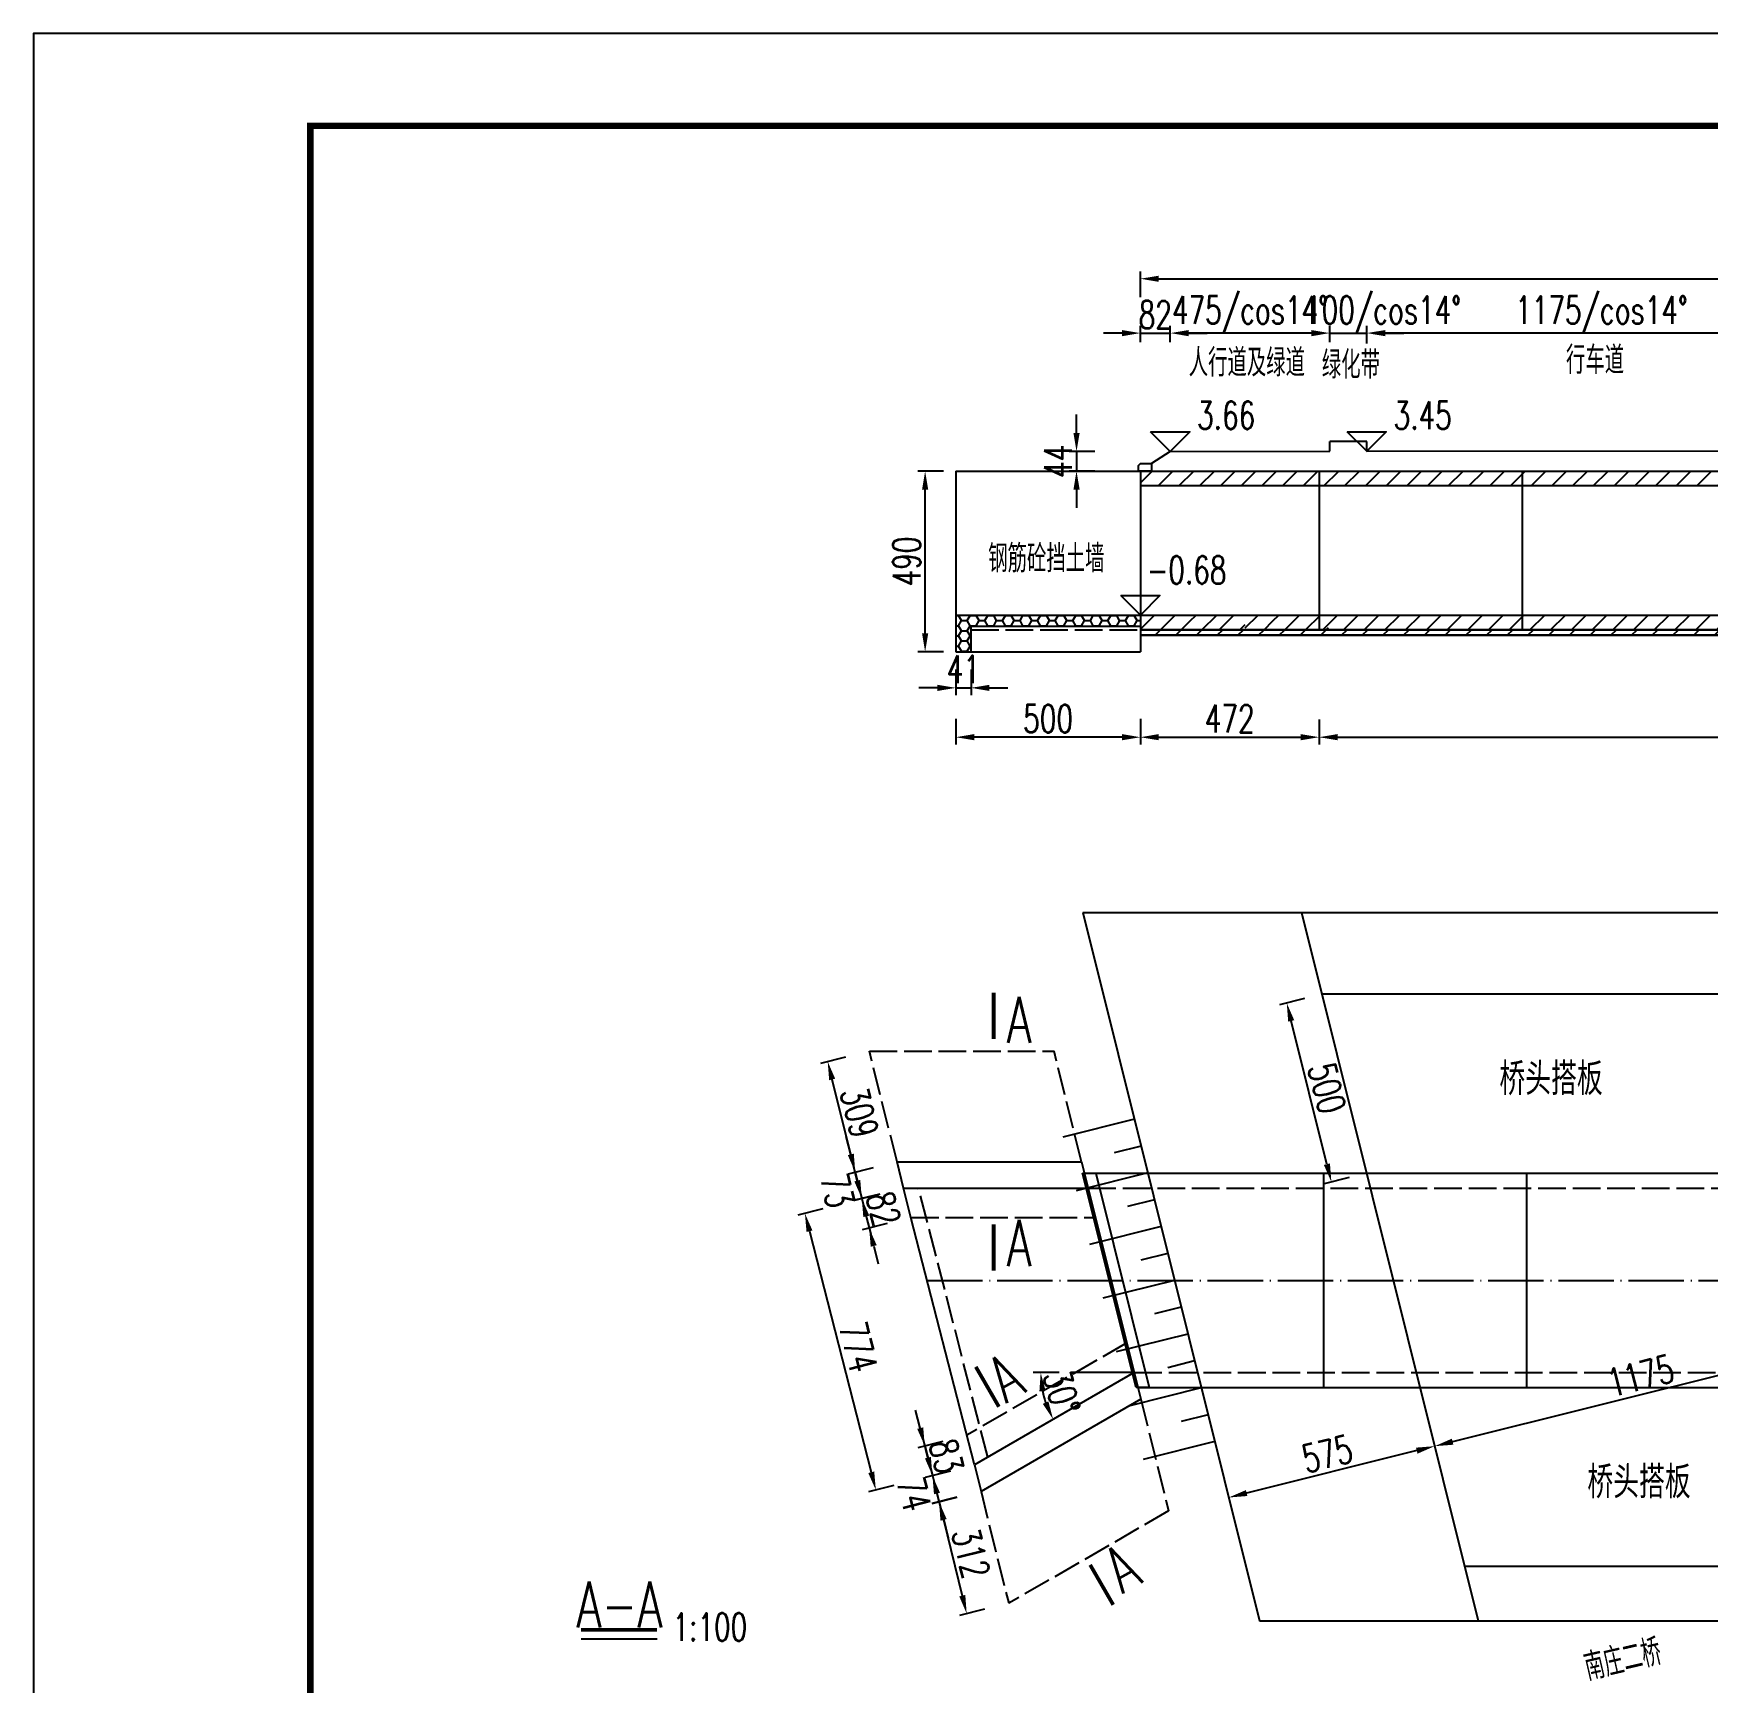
# Model space of a CAD drawing. Header units: millimetres. Extents: x -475 to 1205, y -1212 to 867.
# Drawn here: x -55.2 to 126.2, y 688.2 to 866.9 of the extents above; entities that cross this region are included whole.
import ezdxf
from ezdxf.enums import TextEntityAlignment as Align

# ---------------------------------------------------------------- set-up
doc = ezdxf.new("R2010")
doc.units = ezdxf.units.MM
doc.header["$LTSCALE"] = 0.25
doc.header["$PDMODE"] = 32
doc.header["$PDSIZE"] = 0.5
doc.linetypes.add('ACAD_ISO02W100', pattern=[15, 12, -3])
doc.linetypes.add('ACAD_ISO04W100', pattern=[30, 24, -3, 0, -3])
for name, color, linetype in [('中心线', 7, 'ACAD_ISO04W100'), ('图框', 7, 'Continuous'), ('垫层', 6, 'Continuous'), ('填充', 8, 'Continuous'), ('帽石', 2, 'Continuous'), ('文字', 7, 'Continuous'), ('标注', 4, 'Continuous'), ('次轮廓线', 7, 'Continuous'), ('箱体', 1, 'Continuous'), ('虚线', 2, 'ACAD_ISO02W100')]:
    doc.layers.add(name, color=color, linetype=linetype)
doc.styles.get("Standard").update_dxf_attribs({"font": 'simplex1.shx', "width": 0.7, "bigfont": 'hztxt.shx'})
doc.styles.add('text', font='romans__.shx', dxfattribs={"width": 0.8, "bigfont": 'hztxt.shx'})
doc.dimstyles.new('STANDARD-100', dxfattribs={"dimscale": 0, "dimtxt": 3, "dimasz": 2, "dimexe": 0.8, "dimexo": 1, "dimgap": 0.5, "dimtad": 1, "dimdec": 0, "dimlfac": 10, "dimzin": 9, "dimdsep": 46, "dimtxsty": 'Standard', "dimcen": 0.5, "dimclrd": 256, "dimclre": 256, "dimclrt": 7, "dimadec": 0, "dimazin": 2, "dimtfac": 1, "dimtdec": 0, "dimtix": 1, "dimtmove": 2, "dimatfit": 3, "dimfxl": 0, "dimtolj": 1, "dimtzin": 0, "dimlwd": -1, "dimlwe": -1, "dimarcsym": 0})
doc.dimstyles.new('STANDARD-250', dxfattribs={"dimscale": 0, "dimtxt": 3, "dimasz": 2, "dimexe": 0.8, "dimexo": 1, "dimgap": 0.5, "dimtad": 1, "dimdec": 0, "dimlfac": 25, "dimzin": 9, "dimdsep": 46, "dimtxsty": 'Standard', "dimcen": 0.5, "dimclrd": 256, "dimclre": 256, "dimclrt": 7, "dimadec": 0, "dimazin": 2, "dimtfac": 1, "dimtdec": 0, "dimtix": 1, "dimtmove": 2, "dimatfit": 3, "dimfxl": 0, "dimtolj": 1, "dimtzin": 0, "dimlwd": -1, "dimlwe": -1, "dimarcsym": 0})
pattern_1 = [(45, (160.7627, 822.0226), (-1.122532, 1.122532), [])]
pattern_2 = [(45, (45.1124, 37.728), (-1.122532, 1.122532), [])]
pattern_3 = [(45, (45.1124, 39.728), (-1.122532, 1.122532), [])]

# ---------------------------------------------------------------- blocks, each defined once
blk = doc.blocks.new('*D4')
at = {"layer": 'Defpoints', "color": 0}
for p in [(68.01, 834.45), (64.77, 832.45), (68.01, 832.45)]:
    blk.add_point(p, dxfattribs=at)
at = {"layer": '标注'}
for p, q in [((62.77, 834.45), (60.77, 834.45)), ((64.77, 833.45), (64.77, 835.25)), ((64.77, 834.45), (68.01, 834.45)), ((68.01, 833.45), (68.01, 835.25)), ((70.01, 834.45), (72.01, 834.45))]:
    blk.add_line(p, q, dxfattribs=at)
for points in [[(62.77, 834.78), (62.77, 834.11), (64.77, 834.45)], [(70.01, 834.78), (70.01, 834.11), (68.01, 834.45)]]:
    blk.add_solid(points, dxfattribs=at)
at = {"layer": '标注', "color": 7, "insert": (66.39, 836.45), "char_height": 3, "attachment_point": 5}
blk.add_mtext('\\A1;82', dxfattribs=at)
blk = doc.blocks.new('*D6')
at = {"layer": 'Defpoints', "color": 0}
for p in [(256.4, 840.34), (64.77, 824.41), (256.4, 822.81)]:
    blk.add_point(p, dxfattribs=at)
at = {"layer": '标注'}
for p, q in [((64.77, 838.34), (64.77, 841.14)), ((66.77, 840.34), (254.4, 840.34)), ((256.4, 838.34), (256.4, 841.14))]:
    blk.add_line(p, q, dxfattribs=at)
for points in [[(66.77, 840.67), (66.77, 840), (64.77, 840.34)], [(254.4, 840.67), (254.4, 840), (256.4, 840.34)]]:
    blk.add_solid(points, dxfattribs=at)
at = {"layer": '标注', "color": 7, "insert": (160.58, 842.34), "char_height": 3, "attachment_point": 5}
blk.add_mtext('\\A1;4794', dxfattribs=at)
blk = doc.blocks.new('*D8')
at = {"layer": 'Defpoints', "color": 0}
for p in [(68.01, 821.62), (57.85, 819.5), (68.01, 819.5)]:
    blk.add_point(p, dxfattribs=at)
at = {"layer": '标注'}
for p, q in [((57.85, 823.62), (57.85, 825.62)), ((59.85, 821.62), (57.05, 821.62)), ((57.85, 821.62), (57.85, 819.5)), ((59.85, 819.5), (57.05, 819.5)), ((57.85, 817.5), (57.85, 815.5))]:
    blk.add_line(p, q, dxfattribs=at)
for points in [[(57.52, 823.62), (58.19, 823.62), (57.85, 821.62)], [(57.52, 817.5), (58.19, 817.5), (57.85, 819.5)]]:
    blk.add_solid(points, dxfattribs=at)
at = {"layer": '标注', "color": 7, "insert": (55.85, 820.56), "char_height": 3, "attachment_point": 5, "rotation": 90}
blk.add_mtext('\\A1;44', dxfattribs=at)
blk = doc.blocks.new('*D12')
at = {"layer": 'Defpoints', "color": 0}
for p in [(64.77, 799.9), (84.14, 793.57), (84.14, 790.66)]:
    blk.add_point(p, dxfattribs=at)
at = {"layer": '标注'}
for p, q in [((64.77, 792.66), (64.77, 789.86)), ((84.14, 792.57), (84.14, 789.86)), ((66.77, 790.66), (82.14, 790.66))]:
    blk.add_line(p, q, dxfattribs=at)
for points in [[(66.77, 791), (66.77, 790.33), (64.77, 790.66)], [(82.14, 791), (82.14, 790.33), (84.14, 790.66)]]:
    blk.add_solid(points, dxfattribs=at)
at = {"layer": '标注', "color": 7, "insert": (74.45, 792.66), "char_height": 3, "attachment_point": 5}
blk.add_mtext('\\A1;472', dxfattribs=at)
blk = doc.blocks.new('*D13')
at = {"layer": 'Defpoints', "color": 0}
for p in [(84.14, 793.57), (238.14, 792.66), (238.14, 790.66)]:
    blk.add_point(p, dxfattribs=at)
at = {"layer": '标注'}
for p, q in [((84.14, 792.57), (84.14, 789.86)), ((238.14, 791.66), (238.14, 789.86)), ((86.14, 790.66), (236.14, 790.66))]:
    blk.add_line(p, q, dxfattribs=at)
for points in [[(86.14, 791), (86.14, 790.33), (84.14, 790.66)], [(236.14, 791), (236.14, 790.33), (238.14, 790.66)]]:
    blk.add_solid(points, dxfattribs=at)
at = {"layer": '标注', "color": 7, "insert": (161.14, 792.66), "char_height": 3, "attachment_point": 5}
blk.add_mtext('\\A1;7x550', dxfattribs=at)
blk = doc.blocks.new('*D14')
at = {"layer": 'Defpoints', "color": 0}
for p in [(44.77, 795.8), (64.77, 795.8), (44.77, 790.66)]:
    blk.add_point(p, dxfattribs=at)
at = {"layer": '标注'}
for p, q in [((44.77, 792.66), (44.77, 789.86)), ((64.77, 792.66), (64.77, 789.86)), ((62.77, 790.66), (46.77, 790.66))]:
    blk.add_line(p, q, dxfattribs=at)
for points in [[(46.77, 791), (46.77, 790.33), (44.77, 790.66)], [(62.77, 791), (62.77, 790.33), (64.77, 790.66)]]:
    blk.add_solid(points, dxfattribs=at)
at = {"layer": '标注', "color": 7, "insert": (54.77, 792.66), "char_height": 3, "attachment_point": 5}
blk.add_mtext('\\A1;500', dxfattribs=at)
blk = doc.blocks.new('*D16')
at = {"layer": 'Defpoints', "color": 0}
for p in [(41.45, 819.5), (44.77, 819.5), (44.77, 799.9)]:
    blk.add_point(p, dxfattribs=at)
at = {"layer": '标注'}
for p, q in [((43.45, 819.5), (40.65, 819.5)), ((41.45, 801.9), (41.45, 817.5)), ((43.45, 799.9), (40.65, 799.9))]:
    blk.add_line(p, q, dxfattribs=at)
for points in [[(41.12, 817.5), (41.78, 817.5), (41.45, 819.5)], [(41.12, 801.9), (41.78, 801.9), (41.45, 799.9)]]:
    blk.add_solid(points, dxfattribs=at)
at = {"layer": '标注', "color": 7, "insert": (39.45, 809.7), "char_height": 3, "attachment_point": 5, "rotation": 90}
blk.add_mtext('\\A1;490', dxfattribs=at)
blk = doc.blocks.new('*D17')
at = {"ltscale": 2}
blk.add_arc((161.23, 731.81), 6.53, 17.6111, 86.3889, dxfattribs=at)
for points in [[(161.67, 737.99), (161.61, 738.66), (159.65, 738.14)], [(167.78, 733.83), (167.13, 733.73), (167.76, 731.81)]]:
    blk.add_solid(points, dxfattribs=at)
at = {"layer": 'Defpoints', "color": 0, "ltscale": 2}
for p in [(156.34, 751.41), (166.6, 735.52), (41.66, 731.81), (280.6, 731.81), (166.12, 712.21)]:
    blk.add_point(p, dxfattribs=at)
at = {"color": 7, "ltscale": 2, "insert": (166.48, 738.53), "char_height": 3, "attachment_point": 5, "rotation": 322}
blk.add_mtext('\\A1;104°', dxfattribs=at)
blk = doc.blocks.new('*D18')
at = {"layer": 'Defpoints', "color": 0}
for p in [(35.41, 756.65), (30.89, 755.52), (38.4, 744.65)]:
    blk.add_point(p, dxfattribs=at)
at = {"layer": '标注'}
for p, q in [((32.83, 756), (30.11, 755.32)), ((33.4, 745.46), (31.37, 753.58)), ((35.82, 744), (33.1, 743.32))]:
    blk.add_line(p, q, dxfattribs=at)
for points in [[(31.7, 753.66), (31.05, 753.5), (30.89, 755.52)], [(33.72, 745.54), (33.07, 745.38), (33.88, 743.52)]]:
    blk.add_solid(points, dxfattribs=at)
at = {"layer": '标注', "color": 7, "insert": (34.33, 750), "char_height": 3, "attachment_point": 5, "rotation": 284}
blk.add_mtext('\\A1;309', dxfattribs=at)
blk = doc.blocks.new('*D19')
at = {"layer": 'Defpoints', "color": 0}
for p in [(38.4, 744.65), (34.59, 740.68), (39.11, 741.81)]:
    blk.add_point(p, dxfattribs=at)
at = {"layer": '标注'}
for p, q in [((33.4, 745.46), (32.91, 747.4)), ((35.82, 744), (33.1, 743.32)), ((33.88, 743.52), (34.59, 740.68)), ((36.53, 741.16), (33.81, 740.48)), ((35.07, 738.74), (35.56, 736.8))]:
    blk.add_line(p, q, dxfattribs=at)
for points in [[(33.72, 745.54), (33.07, 745.38), (33.88, 743.52)], [(35.4, 738.82), (34.75, 738.66), (34.59, 740.68)]]:
    blk.add_solid(points, dxfattribs=at)
at = {"layer": '标注', "color": 7, "insert": (31.94, 741.53), "char_height": 3, "attachment_point": 5, "rotation": 284}
blk.add_mtext('\\A1;73', dxfattribs=at)
blk = doc.blocks.new('*D20')
at = {"layer": 'Defpoints', "color": 0}
for p in [(45.97, 715.03), (46.79, 711.81), (42.24, 710.65)]:
    blk.add_point(p, dxfattribs=at)
at = {"layer": '标注'}
for p, q in [((40.91, 715.8), (40.42, 717.74)), ((43.35, 714.36), (40.64, 713.66)), ((41.41, 713.86), (42.24, 710.65)), ((44.17, 711.14), (41.46, 710.45)), ((42.73, 708.71), (43.23, 706.77))]:
    blk.add_line(p, q, dxfattribs=at)
for points in [[(41.24, 715.88), (40.59, 715.72), (41.41, 713.86)], [(43.06, 708.79), (42.41, 708.63), (42.24, 710.65)]]:
    blk.add_solid(points, dxfattribs=at)
at = {"layer": '标注', "color": 7, "insert": (43.76, 712.75), "char_height": 3, "attachment_point": 5, "rotation": 284.3983}
blk.add_mtext('\\A1;83', dxfattribs=at)
blk = doc.blocks.new('*D21')
at = {"layer": 'Defpoints', "color": 0}
for p in [(46.78, 711.81), (42.97, 707.79), (47.5, 708.95)]:
    blk.add_point(p, dxfattribs=at)
at = {"layer": '标注'}
for p, q in [((41.75, 712.59), (41.26, 714.53)), ((44.18, 711.15), (41.47, 710.46)), ((42.24, 710.65), (42.97, 707.79)), ((44.9, 708.29), (42.19, 707.6)), ((43.46, 705.86), (43.95, 703.92))]:
    blk.add_line(p, q, dxfattribs=at)
for points in [[(42.07, 712.68), (41.43, 712.51), (42.24, 710.65)], [(43.78, 705.94), (43.13, 705.77), (42.97, 707.79)]]:
    blk.add_solid(points, dxfattribs=at)
at = {"layer": '标注', "color": 7, "insert": (40.24, 708.64), "char_height": 3, "attachment_point": 5, "rotation": 284.2316}
blk.add_mtext('\\A1;74', dxfattribs=at)
blk = doc.blocks.new('*D22')
at = {"layer": 'Defpoints', "color": 0}
for p in [(47.5, 708.95), (50.5, 696.82), (45.95, 695.7)]:
    blk.add_point(p, dxfattribs=at)
at = {"layer": '标注'}
for p, q in [((44.9, 708.3), (42.18, 707.63)), ((43.43, 705.88), (45.47, 697.64)), ((47.89, 696.18), (45.18, 695.5))]:
    blk.add_line(p, q, dxfattribs=at)
for points in [[(43.76, 705.96), (43.11, 705.8), (42.95, 707.82)], [(45.8, 697.72), (45.15, 697.56), (45.95, 695.7)]]:
    blk.add_solid(points, dxfattribs=at)
at = {"layer": '标注', "color": 7, "insert": (46.4, 702.24), "char_height": 3, "attachment_point": 5, "rotation": 283.8955}
blk.add_mtext('\\A1;312', dxfattribs=at)
blk = doc.blocks.new('*D23')
at = {"layer": 'Defpoints', "color": 0}
for p in [(39.11, 741.81), (39.92, 738.61), (35.39, 737.47)]:
    blk.add_point(p, dxfattribs=at)
at = {"layer": '标注'}
for p, q in [((34.1, 742.61), (33.61, 744.55)), ((36.53, 741.16), (33.81, 740.47)), ((34.59, 740.67), (35.39, 737.47)), ((37.33, 737.96), (34.61, 737.27)), ((35.88, 735.53), (36.37, 733.59))]:
    blk.add_line(p, q, dxfattribs=at)
for points in [[(34.42, 742.69), (33.78, 742.53), (34.59, 740.67)], [(36.2, 735.61), (35.55, 735.45), (35.39, 737.47)]]:
    blk.add_solid(points, dxfattribs=at)
at = {"layer": '标注', "color": 7, "insert": (36.93, 739.56), "char_height": 3, "attachment_point": 5, "rotation": 284.0997}
blk.add_mtext('\\A1;82', dxfattribs=at)
blk = doc.blocks.new('*D25')
at = {"layer": 'Defpoints', "color": 0}
for p in [(44.77, 799.9), (46.42, 799.9), (46.42, 796.01)]:
    blk.add_point(p, dxfattribs=at)
at = {"layer": '标注'}
for p, q in [((44.77, 798.01), (44.77, 795.21)), ((46.42, 798.01), (46.42, 795.21)), ((42.77, 796.01), (40.77, 796.01)), ((44.77, 796.01), (46.42, 796.01)), ((48.42, 796.01), (50.42, 796.01))]:
    blk.add_line(p, q, dxfattribs=at)
for points in [[(42.77, 796.34), (42.77, 795.67), (44.77, 796.01)], [(48.42, 796.34), (48.42, 795.67), (46.42, 796.01)]]:
    blk.add_solid(points, dxfattribs=at)
at = {"layer": '标注', "color": 7, "insert": (45.59, 798.01), "char_height": 3, "attachment_point": 5}
blk.add_mtext('\\A1;41', dxfattribs=at)
blk = doc.blocks.new('*D35')
at = {"layer": 'Defpoints', "color": 0}
for p in [(39.11, 741.81), (46.79, 711.81), (36.11, 709.08)]:
    blk.add_point(p, dxfattribs=at)
at = {"layer": '标注'}
for p, q in [((30.36, 739.56), (27.65, 738.87)), ((28.92, 737.13), (35.61, 711.01)), ((38.04, 709.57), (35.33, 708.88))]:
    blk.add_line(p, q, dxfattribs=at)
for points in [[(29.24, 737.21), (28.6, 737.05), (28.42, 739.07)], [(35.93, 711.1), (35.29, 710.93), (36.11, 709.08)]]:
    blk.add_solid(points, dxfattribs=at)
at = {"layer": '标注', "color": 7, "insert": (34.2, 724.57), "char_height": 3, "attachment_point": 5, "rotation": 284.3664}
blk.add_mtext('\\A1;774', dxfattribs=at)
blk = doc.blocks.new('*D436')
at = {"layer": 'Defpoints', "color": 0}
for p in [(57.18, 721.81), (64.1, 721.81), (64.1, 721.81), (54.12, 720.05), (46.79, 711.81)]:
    blk.add_point(p, dxfattribs=at)
at = {"layer": '标注'}
blk.add_line((55.97, 721.81), (53.17, 721.81), dxfattribs=at)
blk.add_arc((64.1, 721.81), 10.13, 191.328, 198.672, dxfattribs=at)
for points in [[(53.83, 719.78), (54.5, 719.85), (53.97, 721.81)], [(54.8, 718.7), (54.2, 718.42), (55.32, 716.74)]]:
    blk.add_solid(points, dxfattribs=at)
at = {"layer": '标注', "color": 7, "insert": (56.24, 719.7), "char_height": 3, "attachment_point": 5, "rotation": 285}
blk.add_mtext('\\A1;30°', dxfattribs=at)
blk = doc.blocks.new('123')
at = {"layer": '图框', "color": 2}
blk.add_lwpolyline([(370.03, 635.68), (370.03, 932.68), (-49.97, 932.68), (-49.97, 635.68)], close=True, dxfattribs=at)
blk = doc.blocks.new('*D869')
at = {"layer": 'Defpoints', "color": 0}
for p in [(89.31, 834.45), (89.31, 832.85), (140.15, 831.85)]:
    blk.add_point(p, dxfattribs=at)
at = {"layer": '标注'}
for p, q in [((89.31, 833.85), (89.31, 835.25)), ((138.15, 834.45), (91.31, 834.45)), ((140.15, 832.85), (140.15, 835.25))]:
    blk.add_line(p, q, dxfattribs=at)
for points in [[(91.31, 834.78), (91.31, 834.11), (89.31, 834.45)], [(138.15, 834.78), (138.15, 834.11), (140.15, 834.45)]]:
    blk.add_solid(points, dxfattribs=at)
at = {"layer": '标注', "color": 7, "insert": (114.73, 836.45), "char_height": 3, "attachment_point": 5}
blk.add_mtext('\\A1;1175/cos14°', dxfattribs=at)
blk = doc.blocks.new('*D870')
at = {"layer": 'Defpoints', "color": 0}
for p in [(68.01, 834.45), (85.29, 833.45), (68.01, 832.45)]:
    blk.add_point(p, dxfattribs=at)
at = {"layer": '标注'}
for p, q in [((68.01, 833.45), (68.01, 835.25)), ((83.29, 834.45), (70.01, 834.45)), ((85.29, 834.45), (85.29, 835.25))]:
    blk.add_line(p, q, dxfattribs=at)
for points in [[(70.01, 834.78), (70.01, 834.11), (68.01, 834.45)], [(83.29, 834.78), (83.29, 834.11), (85.29, 834.45)]]:
    blk.add_solid(points, dxfattribs=at)
at = {"layer": '标注', "color": 7, "insert": (76.65, 836.45), "char_height": 3, "attachment_point": 5}
blk.add_mtext('\\A1;475/cos14°', dxfattribs=at)
blk = doc.blocks.new('*D872')
at = {"layer": 'Defpoints', "color": 0}
for p in [(80.63, 761.86), (84.45, 762.81), (89.29, 743.41)]:
    blk.add_point(p, dxfattribs=at)
at = {"layer": '标注'}
for p, q in [((82.57, 762.34), (79.86, 761.67)), ((84.99, 744.4), (81.12, 759.92)), ((87.41, 742.94), (84.69, 742.26))]:
    blk.add_line(p, q, dxfattribs=at)
for points in [[(81.44, 760), (80.79, 759.84), (80.63, 761.86)], [(85.31, 744.48), (84.66, 744.31), (85.47, 742.45)]]:
    blk.add_solid(points, dxfattribs=at)
at = {"layer": '标注', "color": 7, "insert": (84.99, 752.64), "char_height": 3, "attachment_point": 5, "rotation": 284}
blk.add_mtext('\\A1;500', dxfattribs=at)
blk = doc.blocks.new('*D874')
at = {"layer": 'Defpoints', "color": 0}
for p in [(132.89, 762.81), (87.28, 751.44), (96.66, 713.84)]:
    blk.add_point(p, dxfattribs=at)
at = {"layer": '标注'}
for p, q in [((141.78, 727.15), (142.45, 724.43)), ((140.32, 724.73), (98.6, 714.32)), ((96.17, 715.78), (96.85, 713.06))]:
    blk.add_line(p, q, dxfattribs=at)
for points in [[(140.24, 725.05), (140.4, 724.4), (142.26, 725.21)], [(98.52, 714.65), (98.68, 714), (96.66, 713.84)]]:
    blk.add_solid(points, dxfattribs=at)
at = {"layer": '标注', "color": 7, "insert": (118.97, 721.47), "char_height": 3, "attachment_point": 5, "rotation": 14}
blk.add_mtext('\\A1;1175', dxfattribs=at)
blk = doc.blocks.new('*D878')
at = {"layer": 'Defpoints', "color": 0}
for p in [(95.77, 717.38), (73.46, 711.81), (74.34, 708.28)]:
    blk.add_point(p, dxfattribs=at)
at = {"layer": '标注'}
for p, q in [((96.17, 715.78), (96.85, 713.06)), ((94.72, 713.36), (76.28, 708.76)), ((73.86, 710.22), (74.53, 707.5))]:
    blk.add_line(p, q, dxfattribs=at)
for points in [[(94.64, 713.68), (94.8, 713.03), (96.66, 713.84)], [(76.2, 709.08), (76.36, 708.44), (74.34, 708.28)]]:
    blk.add_solid(points, dxfattribs=at)
at = {"layer": '标注', "color": 7, "insert": (85.01, 713), "char_height": 3, "attachment_point": 5, "rotation": 14}
blk.add_mtext('\\A1;575', dxfattribs=at)
blk = doc.blocks.new('*D882')
at = {"layer": 'Defpoints', "color": 0}
for p in [(89.31, 834.45), (85.29, 832.45), (89.31, 832.31)]:
    blk.add_point(p, dxfattribs=at)
at = {"layer": '标注'}
for p, q in [((83.29, 834.45), (81.29, 834.45)), ((85.29, 833.45), (85.29, 835.25)), ((85.29, 834.45), (89.31, 834.45)), ((89.31, 833.31), (89.31, 835.25)), ((91.31, 834.45), (93.31, 834.45))]:
    blk.add_line(p, q, dxfattribs=at)
for points in [[(83.29, 834.78), (83.29, 834.11), (85.29, 834.45)], [(91.31, 834.78), (91.31, 834.11), (89.31, 834.45)]]:
    blk.add_solid(points, dxfattribs=at)
at = {"layer": '标注', "color": 7, "insert": (91.07, 836.45), "char_height": 3, "attachment_point": 5}
blk.add_mtext('\\A1;100/cos14°', dxfattribs=at)

msp = doc.modelspace()

# ---------------------------------------------------------------- hatches: boundary and pattern name
at = {"layer": '填充'}
h = msp.add_hatch(dxfattribs=at)
h.set_pattern_fill('ANSI31', color=256, scale=0.5, style=0)
h.set_pattern_definition(pattern_3)
h.paths.add_polyline_path([(64.768, 819.503), (64.768, 817.903), (84.139, 817.903), (84.139, 819.503)])
h = msp.add_hatch(dxfattribs=at)
h.set_pattern_fill('ANSI31', color=256, scale=0.5, style=0)
h.set_pattern_definition(pattern_3)
h.paths.add_polyline_path([(106.139, 819.503), (84.139, 819.503), (84.139, 817.903), (106.139, 817.903)])
h = msp.add_hatch(dxfattribs=at)
h.set_pattern_fill('ANSI31', color=256, scale=0.5, style=0)
h.set_pattern_definition(pattern_3)
h.paths.add_polyline_path([(128.139, 819.503), (106.139, 819.503), (106.139, 817.903), (128.139, 817.903)])
h.paths.add_polyline_path([(150.139, 819.503), (128.139, 819.503), (128.139, 817.903), (150.139, 817.903)])
h = msp.add_hatch(dxfattribs=at)
h.set_pattern_fill('HONEY', color=256, scale=0.2, style=0)
h.set_pattern_definition([(0, (43.47635, 4.8), (0.9525, 0.549926), [0.635, -1.27]), (120, (43.47635, 4.8), (-0.9524999, 0.5499262), [0.635, -1.27]), (60, (43.47635, 4.8), (1e-07, 1.0998522), [-1.27, 0.635])])
h.paths.add_polyline_path([(44.768, 799.903), (46.417, 799.903), (46.417, 802.703), (64.768, 802.703), (64.768, 803.903), (44.768, 803.903)])
h = msp.add_hatch(dxfattribs=at)
h.set_pattern_fill('ANSI31', color=256, scale=0.5, style=0)
h.set_pattern_definition(pattern_1)
h.paths.add_polyline_path([(64.768, 803.903), (64.768, 802.303), (67.139, 802.303), (67.139, 803.903)])
h = msp.add_hatch(dxfattribs=at)
h.set_pattern_fill('ANSI31', color=256, scale=0.5, style=0)
h.set_pattern_definition(pattern_1)
h.paths.add_polyline_path([(67.139, 803.903), (70.139, 803.903), (70.139, 802.303), (67.139, 802.303)], flags=0)
h = msp.add_hatch(dxfattribs=at)
h.set_pattern_fill('ANSI31', color=256, scale=0.5, style=0)
h.set_pattern_definition(pattern_1)
h.paths.add_polyline_path([(70.139, 803.903), (73.139, 803.903), (73.139, 802.303), (70.139, 802.303)], flags=0)
h = msp.add_hatch(dxfattribs=at)
h.set_pattern_fill('ANSI31', color=256, scale=0.5, style=0)
h.set_pattern_definition(pattern_2)
h.paths.add_polyline_path([(73.139, 803.903), (76.139, 803.903), (76.139, 802.303), (73.139, 802.303)], flags=0)
h = msp.add_hatch(dxfattribs=at)
h.set_pattern_fill('ANSI31', color=256, scale=0.5, style=0)
h.set_pattern_definition(pattern_1)
h.paths.add_polyline_path([(76.139, 803.903), (79.139, 803.903), (79.139, 802.303), (76.139, 802.303)], flags=0)
h = msp.add_hatch(dxfattribs=at)
h.set_pattern_fill('ANSI31', color=256, scale=0.5, style=0)
h.set_pattern_definition(pattern_1)
h.paths.add_polyline_path([(79.139, 803.903), (82.139, 803.903), (82.139, 802.303), (79.139, 802.303)], flags=0)
h = msp.add_hatch(dxfattribs=at)
h.set_pattern_fill('ANSI31', color=256, scale=0.5, style=0)
h.set_pattern_definition(pattern_1)
h.paths.add_polyline_path([(82.139, 803.903), (85.139, 803.903), (85.139, 802.303), (82.139, 802.303)], flags=0)
h = msp.add_hatch(dxfattribs=at)
h.set_pattern_fill('ANSI31', color=256, scale=0.5, style=0)
h.set_pattern_definition(pattern_2)
h.paths.add_polyline_path([(106.139, 803.903), (84.139, 803.903), (84.139, 802.303), (106.139, 802.303)])
h.paths.add_polyline_path([(128.139, 803.903), (106.139, 803.903), (106.139, 802.303), (128.139, 802.303)])
h.paths.add_polyline_path([(150.139, 803.903), (128.139, 803.903), (128.139, 802.303), (150.139, 802.303)])
h.paths.add_polyline_path([(172.139, 803.903), (150.139, 803.903), (150.139, 802.303), (172.139, 802.303)])
h = msp.add_hatch(dxfattribs=at)
h.set_pattern_fill('ANSI31', color=256, scale=0.5, style=0)
h.set_pattern_definition(pattern_1)
h.paths.add_polyline_path([(256.398, 801.703), (256.398, 802.303), (64.768, 802.303), (64.768, 801.703)])

# ---------------------------------------------------------------- linework, layer by layer
at = {"ltscale": 2}
for p, q in [((85.291, 821.638), (85.291, 822.697)), ((89.291, 822.697), (85.291, 822.697)), ((89.291, 821.641), (89.291, 822.697)), ((58.536, 771.661), (77.675, 694.901)), ((64.119, 749.271), (56.356, 747.336)), ((64.845, 746.36), (61.934, 745.634)), ((65.57, 743.449), (57.808, 741.514)), ((58.513, 743.406), (59.956, 743.406)), ((64.297, 720.206), (58.513, 743.406)), ((59.956, 743.406), (65.74, 720.206)), ((66.296, 740.538), (63.385, 739.813)), ((67.022, 737.627), (59.26, 735.692)), ((67.748, 734.717), (64.837, 733.991)), ((68.473, 731.806), (60.711, 729.87)), ((69.199, 728.895), (66.288, 728.169)), ((69.925, 725.984), (62.163, 724.049)), ((70.651, 723.073), (67.74, 722.347)), ((64.098, 721.806), (57.182, 721.806)), ((71.376, 720.162), (63.614, 718.227)), ((65.74, 720.206), (64.297, 720.206)), ((72.102, 717.251), (69.191, 716.526)), ((72.828, 714.34), (65.066, 712.405))]:
    msp.add_line(p, q, dxfattribs=at)
at = {"const_width": 0.7}
msp.add_lwpolyline([(354.834, 856.915), (-25.166, 856.915), (-25.166, 579.915), (354.834, 579.915), (354.834, 856.915)], dxfattribs=at)
at = {"ltscale": 2}
for points in [[(89.291, 821.641), (140.15, 821.685), (140.15, 823.703), (181.375, 823.703), (181.375, 821.649), (232.216, 821.49)], [(68.008, 821.623), (65.968, 820.303)], [(68.008, 821.623), (85.291, 821.638)], [(64.768, 802.303), (67.139, 802.303), (67.139, 802.303), (70.139, 802.303), (70.139, 802.303), (73.139, 802.303), (73.139, 802.303), (76.139, 802.303), (76.139, 802.303), (79.139, 802.303), (79.139, 802.303), (82.139, 802.303), (82.139, 802.303), (85.139, 802.303), (85.139, 802.303), (107.139, 802.303), (107.139, 802.303), (129.139, 802.303)], [(129.139, 801.703), (107.139, 801.703), (107.139, 801.703), (85.139, 801.703), (85.139, 801.703), (82.139, 801.703), (82.139, 801.703), (79.139, 801.703), (79.139, 801.703), (76.139, 801.703), (76.139, 801.703), (73.139, 801.703), (73.139, 801.703), (70.139, 801.703), (70.139, 801.703), (67.139, 801.703), (67.139, 801.703), (64.768, 801.703)], [(58.536, 771.661), (150.292, 771.661), (150.809, 769.729), (151.774, 773.593), (152.292, 771.661), (244.047, 771.661)], [(77.675, 694.901), (169.43, 694.901), (169.948, 692.97), (170.912, 696.833), (171.43, 694.901), (263.185, 694.901)]]:
    msp.add_lwpolyline(points, dxfattribs=at)
at = {"layer": '中心线', "color": 3, "linetype": 'ByBlock'}
msp.add_line((82.24, 771.661), (101.379, 694.901), dxfattribs=at)
at = {"layer": '中心线'}
msp.add_line((41.661, 731.806), (280.605, 731.806), dxfattribs=at)
at = {"layer": '垫层'}
msp.add_lwpolyline([(64.768, 801.703), (67.139, 801.703), (67.139, 801.703), (70.139, 801.703), (70.139, 801.703), (73.139, 801.703), (73.139, 801.703), (76.139, 801.703), (76.139, 801.703), (79.139, 801.703), (79.139, 801.703), (82.139, 801.703), (82.139, 801.703), (85.139, 801.703), (85.139, 801.703), (107.139, 801.703), (107.139, 801.703), (129.139, 801.703)], dxfattribs=at)
at = {"layer": '帽石'}
msp.add_lwpolyline([(64.561, 820.103), (64.768, 820.303), (65.968, 820.303), (65.968, 819.503), (64.768, 819.503), (64.768, 819.503), (64.561, 819.503)], close=True, dxfattribs=at)
at = {"layer": '文字'}
msp.add_line((4.172, 692.954), (12.408, 692.954), dxfattribs=at)
at = {"layer": '文字', "const_width": 0.4}
for points in [[(48.875, 757.976), (48.875, 762.976)], [(48.875, 732.863), (48.875, 737.863)], [(49.441, 718.11), (46.941, 722.44)], [(61.831, 696.65), (59.331, 700.98)], [(4.172, 693.954), (12.408, 693.954)]]:
    msp.add_lwpolyline(points, dxfattribs=at)
at = {"layer": '标注'}
for p, q in [((132.886, 762.812), (84.447, 762.812)), ((148.347, 700.8), (99.908, 700.8))]:
    msp.add_line(p, q, dxfattribs=at)
at = {"layer": '次轮廓线'}
for points in [[(65.886, 823.744), (70.129, 823.744), (68.008, 821.623)], [(87.17, 823.762), (91.413, 823.762), (89.291, 821.641)], [(62.646, 806.024), (66.889, 806.024), (64.768, 803.903)]]:
    msp.add_lwpolyline(points, close=True, dxfattribs=at)
at = {"layer": '箱体'}
for p, q in [((44.768, 819.503), (44.768, 799.903)), ((44.768, 819.503), (64.768, 819.503)), ((61.139, 819.503), (260.139, 819.503)), ((64.768, 819.503), (64.768, 799.903)), ((84.139, 819.503), (84.139, 802.303)), ((106.139, 819.503), (106.139, 802.303)), ((256.398, 817.903), (64.768, 817.903)), ((44.768, 803.903), (64.768, 803.903)), ((61.139, 803.903), (260.139, 803.903)), ((46.417, 802.703), (46.417, 799.903)), ((46.417, 802.703), (64.768, 802.703)), ((256.398, 802.303), (64.768, 802.303)), ((44.768, 799.903), (64.768, 799.903)), ((39.112, 741.806), (38.404, 744.646)), ((38.404, 744.646), (58.404, 744.646)), ((58.404, 744.646), (64.813, 718.939)), ((58.713, 743.406), (257.713, 743.406)), ((84.605, 743.406), (84.605, 720.206)), ((106.605, 743.406), (106.605, 720.206)), ((39.915, 738.606), (39.112, 741.806)), ((39.112, 741.806), (59.112, 741.806)), ((46.793, 711.815), (39.915, 738.606)), ((64.098, 721.806), (46.791, 711.814)), ((64.497, 720.206), (263.497, 720.206)), ((64.813, 718.939), (47.503, 708.945)), ((46.793, 711.815), (47.503, 708.945))]:
    msp.add_line(p, q, dxfattribs=at)
at = {"layer": '虚线'}
for p, q in [((46.417, 802.303), (64.768, 802.303)), ((38.404, 744.646), (35.412, 756.646)), ((35.412, 756.646), (55.412, 756.646)), ((58.404, 744.646), (55.412, 756.646)), ((48.232, 712.645), (40.746, 741.806)), ((59.112, 741.806), (258.112, 741.806)), ((39.915, 738.606), (59.91, 738.606)), ((63.293, 725.036), (45.967, 715.033)), ((64.098, 721.806), (263.098, 721.806)), ((64.813, 718.939), (67.833, 706.826)), ((47.503, 708.945), (50.503, 696.821)), ((67.833, 706.826), (50.503, 696.821))]:
    msp.add_line(p, q, dxfattribs=at)

# ---------------------------------------------------------------- block references
at = {"layer": '标注'}
msp.add_blockref('123', (-5.191, -65.766), dxfattribs=at)

# ---------------------------------------------------------------- texts
at = {"layer": '文字', "width": 0.7}
for s, p in [('人行道及绿道', (70.008, 829.741)), ('绿化带', (84.434, 829.518)), ('行车道', (110.888, 830.025))]:
    msp.add_text(s, height=3, dxfattribs=at).set_placement(p)
for s, p in [('3.66', (70.925, 823.133)), ('3.45', (92.208, 823.151)), ('-0.68', (65.461, 806.382))]:
    msp.add_text(s, height=3, dxfattribs=at).set_placement(p, align=Align.BOTTOM_LEFT)
for s, height, p in [('钢筋砼挡土墙', 3, (54.583, 810.021)), ('A', 5, (51.647, 760.039)), ('A', 5, (51.647, 735.853)), ('A-A', 5, (8.335, 696.685)), ('1:100', 3, (18.123, 694.253))]:
    msp.add_text(s, height=height, dxfattribs=at).set_placement(p, align=Align.MIDDLE_CENTER)
at = {"layer": '文字', "style": 'text', "width": 0.8}
for p in [(103.669, 751.885), (113.2, 708.194)]:
    msp.add_text('桥头搭板', height=3.5, dxfattribs=at).set_placement(p)
at = {"layer": '文字', "width": 0.7}
for p in [(50.131, 721.282), (62.737, 700.625)]:
    msp.add_text('A', height=5, rotation=30, dxfattribs=at).set_placement(p, align=Align.MIDDLE_CENTER)
msp.add_text('南庄二桥', height=3, rotation=13.02569, dxfattribs=at).set_placement((117.581, 688.416), align=Align.BOTTOM_CENTER)

# ---------------------------------------------------------------- dimensions: what is measured, and where the dimension line sits
at = {"ltscale": 2}
dim = msp.add_angular_dim_2l(base=(166.601, 735.521), line1=((156.342, 751.406), (166.115, 712.206)), line2=((41.661, 731.806), (280.605, 731.806)), dimstyle='STANDARD-250', override={"dimscale": 1}, dxfattribs=at)
dim.commit()
dim.dimension.update_dxf_attribs({"geometry": '*D17', "text_midpoint": (166.482, 738.529)})
at = {"layer": '标注'}
for base, p1, p2, text, dimstyle, override, picture, middle in [((256.398, 840.336), (64.768, 824.408), (256.398, 822.808), '4794', 'STANDARD-250', {"dimscale": 1}, '*D6', (160.583, 842.336)), ((68.008, 834.445), (64.768, 832.445), (68.008, 832.445), '82', 'STANDARD-250', {"dimscale": 1}, '*D4', (66.388, 836.445)), ((68.008, 834.445), (85.291, 833.445), (68.008, 832.445), '475/cos14°', 'STANDARD-100', {"dimscale": 1, "dimzin": 8, "dimfxl": 6, "dimarcsym": 2}, '*D870', (76.649, 836.445)), ((89.31, 834.445), (140.15, 831.845), (89.31, 832.845), '1175/cos14°', 'STANDARD-100', {"dimscale": 1, "dimzin": 8, "dimfxl": 6, "dimarcsym": 2}, '*D869', (114.73, 836.445)), ((84.139, 790.664), (64.768, 799.903), (84.139, 793.566), '472', 'STANDARD-250', {"dimscale": 1}, '*D12', (74.453, 792.664)), ((238.139, 790.664), (84.139, 793.566), (238.139, 792.664), '7x550', 'STANDARD-250', {"dimscale": 1}, '*D13', (161.139, 792.664))]:
    dim = msp.add_linear_dim(base=base, p1=p1, p2=p2, text=text, dimstyle=dimstyle, override=override, dxfattribs=at)
    dim.commit()
    dim.dimension.update_dxf_attribs({"geometry": picture, "text_midpoint": middle})
dim = msp.add_linear_dim(base=(89.31, 834.445), p1=(85.291, 832.445), p2=(89.31, 832.313), text='100/cos14°', dimstyle='STANDARD-250', override={"dimscale": 1}, dxfattribs=at)
dim.commit()
dim.dimension.update_dxf_attribs({"geometry": '*D882', "text_midpoint": (91.074, 836.445), "dimtype": 160})
dim = msp.add_linear_dim(base=(57.853, 819.503), p1=(68.008, 821.623), p2=(68.008, 819.503), angle=90, text='44', dimstyle='STANDARD-250', override={"dimscale": 1}, dxfattribs=at)
dim.commit()
dim.dimension.update_dxf_attribs({"geometry": '*D8', "text_midpoint": (55.853, 820.563)})
dim = msp.add_linear_dim(base=(41.449, 819.503), p1=(44.768, 799.903), p2=(44.768, 819.503), angle=90, dimstyle='STANDARD-250', override={"dimscale": 1}, dxfattribs=at)
dim.commit()
dim.dimension.update_dxf_attribs({"geometry": '*D16', "text_midpoint": (39.449, 809.703)})
dim = msp.add_aligned_dim(p1=(44.768, 799.903), p2=(46.417, 799.903), distance=-3.895, text='41', dimstyle='STANDARD-250', override={"dimscale": 1}, dxfattribs=at)
dim.commit()
dim.dimension.update_dxf_attribs({"geometry": '*D25', "text_midpoint": (45.592, 798.007)})
dim = msp.add_linear_dim(base=(44.768, 790.664), p1=(64.768, 795.801), p2=(44.768, 795.801), dimstyle='STANDARD-250', override={"dimscale": 1}, dxfattribs=at)
dim.commit()
dim.dimension.update_dxf_attribs({"geometry": '*D14', "text_midpoint": (54.768, 792.664)})
for p1, p2, distance, picture, middle in [((89.285, 743.406), (84.447, 762.812), 3.931, '*D872', (84.992, 752.641)), ((132.886, 762.812), (87.282, 751.441), 38.752, '*D874', (118.975, 721.466)), ((38.404, 744.646), (35.412, 756.646), 4.661, '*D18', (34.326, 750.002)), ((39.112, 741.806), (39.915, 738.606), -4.665, '*D23', (36.929, 739.556)), ((39.112, 741.806), (46.793, 711.815), -11.033, '*D35', (34.202, 724.569)), ((45.967, 715.033), (46.793, 711.815), -4.704, '*D20', (43.762, 712.751)), ((95.775, 717.377), (73.458, 711.813), 3.646, '*D878', (85.015, 712.999)), ((47.503, 708.945), (50.503, 696.821), -4.686, '*D22', (46.395, 702.238))]:
    dim = msp.add_aligned_dim(p1=p1, p2=p2, distance=distance, dimstyle='STANDARD-250', override={"dimscale": 1}, dxfattribs=at)
    dim.commit()
    dim.dimension.update_dxf_attribs({"geometry": picture, "text_midpoint": middle})
for base, p1, p2, angle, picture, middle in [((34.589, 740.678), (38.404, 744.646), (39.112, 741.806), 284, '*D19', (31.942, 741.529)), ((42.966, 707.794), (46.778, 711.806), (47.503, 708.945), 284.23156, '*D21', (40.243, 708.637))]:
    dim = msp.add_linear_dim(base=base, p1=p1, p2=p2, angle=angle, dimstyle='STANDARD-250', override={"dimscale": 1}, dxfattribs=at)
    dim.commit()
    dim.dimension.update_dxf_attribs({"geometry": picture, "text_midpoint": middle, "dimtype": 161})
dim = msp.add_angular_dim_2l(base=(54.12, 720.046), line1=((64.098, 721.806), (46.791, 711.814)), line2=((64.098, 721.806), (57.182, 721.806)), dimstyle='STANDARD-250', override={"dimscale": 1}, dxfattribs=at)
dim.commit()
dim.dimension.update_dxf_attribs({"geometry": '*D436', "text_midpoint": (56.243, 719.701)})

doc.saveas('drawing.dxf')
